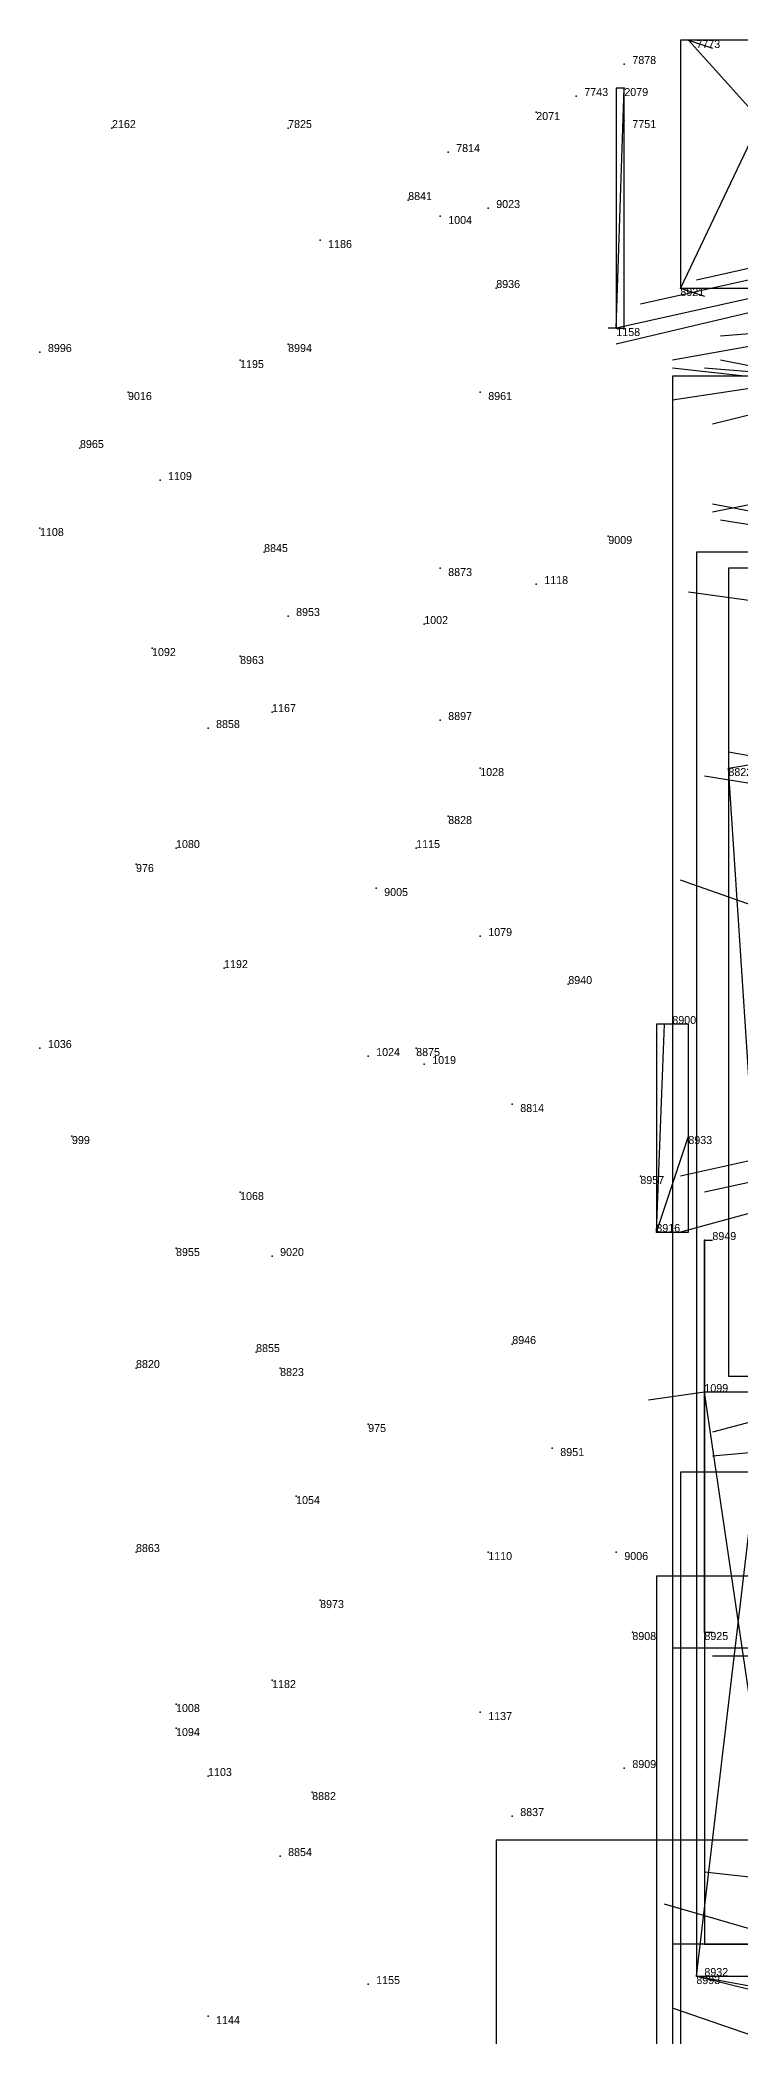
# Model space of a CAD drawing. Extents: x -0.07 to 1.1, y -0.07 to 1.1.
# Drawn here: x 0.841 to 0.9285, y 0.2745 to 0.524 of the extents above; entities that cross this region are included whole.
import ezdxf

# ---------------------------------------------------------------- set-up
doc = ezdxf.new("R2010")
doc.units = 0
for name, color, linetype in [('Clients', 3, 'CONTINUOUS'), ('Facilities', 3, 'CONTINUOUS'), ('Facilities_lines', 3, 'CONTINUOUS'), ('Min_max_boxes', 1, 'CONTINUOUS'), ('Normals', 1, 'CONTINUOUS'), ('Source_points', 5, 'CONTINUOUS'), ('Text', 3, 'CONTINUOUS')]:
    doc.layers.add(name, color=color, linetype=linetype)

msp = doc.modelspace()

# ---------------------------------------------------------------- linework, layer by layer
at = {"layer": 'Clients', "color": 5}
for p in [(0.922, 0.524, 1), (0.914, 0.518), (0.921, 0.493, 1), (0.927, 0.433, 1), (0.919, 0.401, 1), (0.922, 0.387, 1), (0.924, 0.374, 1), (0.924, 0.355), (0.923, 0.282, 1)]:
    msp.add_point(p, dxfattribs=at)
at = {"layer": 'Facilities', "color": 3}
for p in [(0.914, 0.521, 1), (0.908, 0.517, 1), (0.903, 0.515), (0.914, 0.514, 1), (0.85, 0.513), (0.872, 0.513, 1), (0.892, 0.51, 1), (0.887, 0.504, 1), (0.891, 0.502), (0.897, 0.503, 1), (0.876, 0.499), (0.898, 0.493, 1), (0.913, 0.488), (0.841, 0.485, 1), (0.872, 0.486, 1), (0.866, 0.484), (0.852, 0.48, 1), (0.896, 0.48, 1), (0.846, 0.473, 1), (0.856, 0.469), (0.841, 0.463), (0.912, 0.462, 1), (0.869, 0.46, 1), (0.891, 0.458, 1), (0.903, 0.456), (0.872, 0.452, 1), (0.889, 0.451), (0.855, 0.448), (0.866, 0.447, 1), (0.87, 0.44), (0.862, 0.438, 1), (0.891, 0.439, 1), (0.896, 0.433), (0.892, 0.427, 1), (0.858, 0.423), (0.888, 0.423), (0.853, 0.421), (0.883, 0.418, 1), (0.896, 0.412), (0.864, 0.408), (0.907, 0.406, 1), (0.841, 0.398), (0.882, 0.397), (0.888, 0.398, 1), (0.889, 0.396), (0.9, 0.391, 1), (0.845, 0.387), (0.916, 0.382, 1), (0.866, 0.38), (0.918, 0.375, 1), (0.858, 0.373, 1), (0.87, 0.372, 1), (0.868, 0.36, 1), (0.9, 0.361, 1), (0.853, 0.358, 1), (0.871, 0.358, 1), (0.882, 0.351), (0.905, 0.348, 1), (0.873, 0.342), (0.853, 0.335, 1), (0.897, 0.335), (0.913, 0.335, 1), (0.876, 0.329, 1), (0.915, 0.325, 1), (0.924, 0.325, 1), (0.87, 0.319), (0.858, 0.316), (0.896, 0.315), (0.858, 0.313), (0.862, 0.307), (0.914, 0.308, 1), (0.875, 0.305, 1), (0.9, 0.302, 1), (0.871, 0.297, 1), (0.923, 0.282, 1), (0.882, 0.281), (0.862, 0.277)]:
    msp.add_point(p, dxfattribs=at)
at = {"layer": 'Facilities_lines', "color": 3}
for p, q in [((0.931, 0.514, 1), (0.922, 0.524, 1)), ((0.913, 0.488), (0.914, 0.518)), ((0.931, 0.514, 1), (0.921, 0.493, 1)), ((0.923, 0.282, 1), (0.944, 0.46, 1)), ((0.932, 0.357, 1), (0.927, 0.433, 1)), ((0.918, 0.375, 1), (0.919, 0.401, 1)), ((0.918, 0.375, 1), (0.922, 0.387, 1)), ((0.924, 0.325, 1), (0.924, 0.374, 1)), ((0.933, 0.294), (0.924, 0.355)), ((0.923, 0.282, 1), (0.923, 0.282, 1))]:
    msp.add_line(p, q, dxfattribs=at)
at = {"layer": 'Min_max_boxes', "color": 1}
for p, q in [((1, 0.524, 0.905), (0.921, 0.524, 0.905)), ((0.921, 0.524, 0.905), (0.921, 0.493, 0.905)), ((1, 0.524, 1), (0.921, 0.524, 1)), ((0.921, 0.524, 1), (0.921, 0.493, 1)), ((0.921, 0.524, 0.905), (0.921, 0.524, 1)), ((0.914, 0.518), (0.913, 0.518)), ((0.913, 0.518), (0.913, 0.488)), ((0.914, 0.518), (0.913, 0.518)), ((0.913, 0.518), (0.913, 0.488)), ((0.913, 0.518), (0.913, 0.518)), ((0.914, 0.488), (0.914, 0.518)), ((0.914, 0.488), (0.914, 0.518)), ((0.914, 0.518), (0.914, 0.518)), ((0.921, 0.493, 0.905), (1, 0.493, 0.905)), ((0.921, 0.493, 1), (1, 0.493, 1)), ((0.921, 0.493, 0.905), (0.921, 0.493, 1)), ((0.913, 0.488), (0.914, 0.488)), ((0.913, 0.488), (0.914, 0.488)), ((0.913, 0.488), (0.913, 0.488)), ((0.914, 0.488), (0.914, 0.488)), ((1, 0.482), (0.92, 0.482)), ((0.92, 0.482), (0.92, 0.166)), ((1, 0.482, 0.075), (0.92, 0.482, 0.075)), ((0.92, 0.482, 0.075), (0.92, 0.166, 0.075)), ((0.92, 0.482), (0.92, 0.482, 0.075)), ((0.944, 0.46, 1), (0.923, 0.46, 1)), ((0.923, 0.46, 1), (0.923, 0.282, 1)), ((0.944, 0.46, 1), (0.923, 0.46, 1)), ((0.923, 0.46, 1), (0.923, 0.282, 1)), ((0.923, 0.46, 1), (0.923, 0.46, 1)), ((0.936, 0.458, 1), (0.927, 0.458, 1)), ((0.927, 0.458, 1), (0.927, 0.357, 1)), ((0.936, 0.458, 1), (0.927, 0.458, 1)), ((0.927, 0.458, 1), (0.927, 0.357, 1)), ((0.927, 0.458, 1), (0.927, 0.458, 1)), ((0.922, 0.401, 1), (0.918, 0.401, 1)), ((0.918, 0.401, 1), (0.918, 0.375, 1)), ((0.922, 0.401, 1), (0.918, 0.401, 1)), ((0.918, 0.401, 1), (0.918, 0.375, 1)), ((0.918, 0.401, 1), (0.918, 0.401, 1)), ((0.922, 0.375, 1), (0.922, 0.401, 1)), ((0.922, 0.375, 1), (0.922, 0.401, 1)), ((0.922, 0.401, 1), (0.922, 0.401, 1)), ((0.918, 0.375, 1), (0.922, 0.375, 1)), ((0.918, 0.375, 1), (0.922, 0.375, 1)), ((0.918, 0.375, 1), (0.918, 0.375, 1)), ((0.922, 0.375, 1), (0.922, 0.375, 1)), ((0.924, 0.325, 1), (0.924, 0.374, 1)), ((0.924, 0.374, 1), (0.924, 0.374, 1)), ((0.924, 0.374, 1), (0.924, 0.325, 1)), ((0.924, 0.325, 1), (0.924, 0.374, 1)), ((0.924, 0.374, 1), (0.924, 0.374, 1)), ((0.924, 0.374, 1), (0.924, 0.325, 1)), ((0.924, 0.374, 1), (0.924, 0.374, 1)), ((0.924, 0.374, 1), (0.924, 0.374, 1)), ((0.927, 0.357, 1), (0.936, 0.357, 1)), ((0.927, 0.357, 1), (0.936, 0.357, 1)), ((0.927, 0.357, 1), (0.927, 0.357, 1)), ((0.933, 0.355), (0.924, 0.355)), ((0.924, 0.355), (0.924, 0.286)), ((0.933, 0.355), (0.924, 0.355)), ((0.924, 0.355), (0.924, 0.286)), ((0.924, 0.355), (0.924, 0.355)), ((1, 0.345, 0.936), (0.921, 0.345, 0.936)), ((0.921, 0.345, 0.936), (0.921, 0.192, 0.936)), ((1, 0.345, 1), (0.921, 0.345, 1)), ((0.921, 0.345, 1), (0.921, 0.192, 1)), ((0.921, 0.345, 0.936), (0.921, 0.345, 1)), ((0.962, 0.332, 1), (0.918, 0.332, 1)), ((0.918, 0.332, 1), (0.918, 0.143, 1)), ((0.962, 0.332, 1), (0.918, 0.332, 1)), ((0.918, 0.332, 1), (0.918, 0.143, 1)), ((0.918, 0.332, 1), (0.918, 0.332, 1)), ((0.924, 0.325, 1), (0.924, 0.325, 1)), ((0.924, 0.325, 1), (0.924, 0.325, 1)), ((0.924, 0.325, 1), (0.924, 0.325, 1)), ((0.924, 0.325, 1), (0.924, 0.325, 1)), ((1, 0.323), (0.92, 0.323)), ((0.92, 0.323), (0.92, 0.2)), ((1, 0.323, 0.046), (0.92, 0.323, 0.046)), ((0.92, 0.323, 0.046), (0.92, 0.2, 0.046)), ((0.92, 0.323), (0.92, 0.323, 0.046)), ((1, 0.299, 0.909), (0.898, 0.299, 0.909)), ((0.898, 0.299, 0.909), (0.898, 0.02, 0.909)), ((1, 0.299, 1), (0.898, 0.299, 1)), ((0.898, 0.299, 1), (0.898, 0.02, 1)), ((0.898, 0.299, 0.909), (0.898, 0.299, 1)), ((0.924, 0.286), (0.933, 0.286)), ((0.924, 0.286), (0.933, 0.286)), ((0.924, 0.286), (0.924, 0.286)), ((0.923, 0.282, 1), (0.944, 0.282, 1)), ((0.923, 0.282, 1), (0.944, 0.282, 1)), ((0.923, 0.282, 1), (0.923, 0.282, 1))]:
    msp.add_line(p, q, dxfattribs=at)
at = {"layer": 'Normals', "color": 1}
for p, q in [((0.922, 0.524, 1), (0.925, 0.523, 1.1)), ((0.914, 0.521, 1), (0.914, 0.521, 1.1)), ((0.908, 0.517, 1), (0.908, 0.517, 1.1)), ((0.914, 0.518), (0.913, 0.518, 0.1)), ((0.903, 0.515), (0.903, 0.515, 0.1)), ((0.914, 0.514, 1), (0.914, 0.514, 1.1)), ((0.85, 0.513), (0.85, 0.513, 0.1)), ((0.872, 0.513, 1), (0.872, 0.513, 1.1)), ((0.892, 0.51, 1), (0.892, 0.51, 1.1)), ((0.979, 0.505), (0.916, 0.491, 0.077)), ((0.887, 0.504, 1), (0.887, 0.504, 1.1)), ((0.891, 0.502), (0.891, 0.502, 0.1)), ((0.897, 0.503, 1), (0.897, 0.503, 1.1)), ((0.976, 0.502), (0.913, 0.488, 0.076)), ((0.959, 0.502), (0.923, 0.494, 0.093)), ((0.876, 0.499), (0.876, 0.499, 0.1)), ((0.964, 0.498), (0.913, 0.486, 0.085)), ((0.898, 0.493, 1), (0.898, 0.493, 1.1)), ((0.971, 0.493), (0.92, 0.484, 0.086)), ((0.921, 0.493, 1), (0.924, 0.492, 1.1)), ((0.913, 0.488), (0.912, 0.488, 0.1)), ((0.973, 0.487), (0.92, 0.479, 0.085)), ((0.978, 0.489), (0.925, 0.476, 0.084)), ((0.951, 0.489), (0.926, 0.487, 0.097)), ((0.841, 0.485, 1), (0.841, 0.485, 1.1)), ((0.872, 0.486, 1), (0.872, 0.486, 1.1)), ((0.866, 0.484), (0.866, 0.484, 0.1)), ((0.929, 0.482), (0.92, 0.483, 0.1)), ((0.936, 0.482), (0.924, 0.483, 0.099)), ((0.941, 0.481), (0.926, 0.484, 0.099)), ((0.852, 0.48, 1), (0.852, 0.48, 1.1)), ((0.896, 0.48, 1), (0.896, 0.48, 1.1)), ((0.981, 0.476), (0.925, 0.465, 0.082)), ((0.846, 0.473, 1), (0.846, 0.473, 1.1)), ((0.856, 0.469), (0.856, 0.469, 0.1)), ((0.972, 0.457), (0.925, 0.466, 0.088)), ((0.841, 0.463), (0.841, 0.463, 0.1)), ((0.912, 0.462, 1), (0.912, 0.462, 1.1)), ((0.951, 0.46), (0.926, 0.464, 0.097)), ((0.869, 0.46, 1), (0.869, 0.46, 1.1)), ((0.891, 0.458, 1), (0.891, 0.458, 1.1)), ((0.903, 0.456), (0.903, 0.456, 0.1)), ((0.987, 0.446), (0.922, 0.455, 0.076)), ((0.872, 0.452, 1), (0.872, 0.452, 1.1)), ((0.889, 0.451), (0.889, 0.451, 0.1)), ((0.855, 0.448), (0.855, 0.448, 0.1)), ((0.866, 0.447, 1), (0.866, 0.447, 1.1)), ((0.87, 0.44), (0.87, 0.44, 0.1)), ((0.862, 0.438, 1), (0.862, 0.438, 1.1)), ((0.891, 0.439, 1), (0.891, 0.439, 1.1)), ((0.938, 0.433), (0.927, 0.435, 0.099)), ((0.896, 0.433), (0.896, 0.433, 0.1)), ((0.973, 0.424), (0.924, 0.432, 0.087)), ((0.927, 0.433, 1), (0.933, 0.434, 1.1)), ((0.892, 0.427, 1), (0.892, 0.427, 1.1)), ((0.858, 0.423), (0.858, 0.423, 0.1)), ((0.888, 0.423), (0.888, 0.423, 0.1)), ((0.853, 0.421), (0.853, 0.421, 0.1)), ((0.883, 0.418, 1), (0.883, 0.418, 1.1)), ((0.938, 0.413), (0.921, 0.419, 0.098)), ((0.896, 0.412), (0.896, 0.412, 0.1)), ((0.864, 0.408), (0.864, 0.408, 0.1)), ((0.907, 0.406, 1), (0.907, 0.406, 1.1)), ((0.919, 0.401, 1), (0.919, 0.401, 1.1)), ((0.841, 0.398), (0.841, 0.398, 0.1)), ((0.882, 0.397), (0.882, 0.397, 0.1)), ((0.888, 0.398, 1), (0.888, 0.398, 1.1)), ((0.889, 0.396), (0.889, 0.396, 0.1)), ((0.9, 0.391, 1), (0.9, 0.391, 1.1)), ((0.845, 0.387), (0.845, 0.387, 0.1)), ((0.922, 0.387, 1), (0.922, 0.387, 1.1)), ((0.916, 0.382, 1), (0.916, 0.382, 1.1)), ((0.93, 0.384), (0.921, 0.382, 0.1)), ((0.938, 0.383), (0.924, 0.38, 0.099)), ((0.866, 0.38), (0.866, 0.38, 0.1)), ((0.932, 0.378), (0.921, 0.375, 0.099)), ((0.918, 0.375, 1), (0.918, 0.375, 1.1)), ((0.858, 0.373, 1), (0.858, 0.373, 1.1)), ((0.87, 0.372, 1), (0.87, 0.372, 1.1)), ((0.924, 0.374, 1), (0.925, 0.374, 1.1)), ((0.868, 0.36, 1), (0.868, 0.36, 1.1)), ((0.9, 0.361, 1), (0.9, 0.361, 1.1)), ((0.853, 0.358, 1), (0.853, 0.358, 1.1)), ((0.871, 0.358, 1), (0.871, 0.358, 1.1)), ((0.924, 0.355), (0.917, 0.354, 0.1)), ((0.944, 0.355), (0.925, 0.35, 0.098)), ((0.992, 0.353), (0.925, 0.347, 0.074)), ((0.882, 0.351), (0.882, 0.351, 0.1)), ((0.905, 0.348, 1), (0.905, 0.348, 1.1)), ((0.873, 0.342), (0.873, 0.342, 0.1)), ((0.853, 0.335, 1), (0.853, 0.335, 1.1)), ((0.897, 0.335), (0.897, 0.335, 0.1)), ((0.913, 0.335, 1), (0.913, 0.335, 1.1)), ((0.876, 0.329, 1), (0.876, 0.329, 1.1)), ((0.915, 0.325, 1), (0.915, 0.325, 1.1)), ((0.924, 0.325, 1), (0.925, 0.325, 1.1)), ((0.968, 0.322), (0.925, 0.322, 0.091)), ((0.87, 0.319), (0.87, 0.319, 0.1)), ((0.858, 0.316), (0.858, 0.316, 0.1)), ((0.896, 0.315), (0.896, 0.315, 0.1)), ((0.858, 0.313), (0.858, 0.313, 0.1)), ((0.862, 0.307), (0.862, 0.307, 0.1)), ((0.914, 0.308, 1), (0.914, 0.308, 1.1)), ((0.875, 0.305, 1), (0.875, 0.305, 1.1)), ((0.9, 0.302, 1), (0.9, 0.302, 1.1)), ((0.871, 0.297, 1), (0.871, 0.297, 1.1)), ((0.933, 0.294), (0.924, 0.295, 0.1)), ((0.967, 0.277), (0.919, 0.291, 0.087)), ((0.93, 0.286), (0.92, 0.286, 0.1)), ((0.923, 0.282, 1), (0.934, 0.28, 1.099)), ((0.923, 0.282, 1), (0.935, 0.279, 1.099)), ((0.882, 0.281), (0.882, 0.281, 0.1)), ((0.862, 0.277), (0.862, 0.277, 0.1)), ((0.972, 0.26), (0.92, 0.278, 0.084))]:
    msp.add_line(p, q, dxfattribs=at)
at = {"layer": 'Source_points', "color": 5}
for p in [(0.922, 0.524, 1), (0.914, 0.521, 1), (0.908, 0.517, 1), (0.914, 0.518), (0.903, 0.515), (0.914, 0.514, 1), (0.85, 0.513), (0.872, 0.513, 1), (0.892, 0.51, 1), (0.887, 0.504, 1), (0.891, 0.502), (0.897, 0.503, 1), (0.876, 0.499), (0.898, 0.493, 1), (0.921, 0.493, 1), (0.913, 0.488), (0.841, 0.485, 1), (0.872, 0.486, 1), (0.866, 0.484), (0.852, 0.48, 1), (0.896, 0.48, 1), (0.846, 0.473, 1), (0.856, 0.469), (0.841, 0.463), (0.912, 0.462, 1), (0.869, 0.46, 1), (0.891, 0.458, 1), (0.903, 0.456), (0.872, 0.452, 1), (0.889, 0.451), (0.855, 0.448), (0.866, 0.447, 1), (0.87, 0.44), (0.862, 0.438, 1), (0.891, 0.439, 1), (0.896, 0.433), (0.927, 0.433, 1), (0.892, 0.427, 1), (0.858, 0.423), (0.888, 0.423), (0.853, 0.421), (0.883, 0.418, 1), (0.896, 0.412), (0.864, 0.408), (0.907, 0.406, 1), (0.919, 0.401, 1), (0.841, 0.398), (0.882, 0.397), (0.888, 0.398, 1), (0.889, 0.396), (0.9, 0.391, 1), (0.845, 0.387), (0.922, 0.387, 1), (0.916, 0.382, 1), (0.866, 0.38), (0.918, 0.375, 1), (0.858, 0.373, 1), (0.87, 0.372, 1), (0.924, 0.374, 1), (0.868, 0.36, 1), (0.9, 0.361, 1), (0.853, 0.358, 1), (0.871, 0.358, 1), (0.924, 0.355), (0.882, 0.351), (0.905, 0.348, 1), (0.873, 0.342), (0.853, 0.335, 1), (0.897, 0.335), (0.913, 0.335, 1), (0.876, 0.329, 1), (0.915, 0.325, 1), (0.924, 0.325, 1), (0.87, 0.319), (0.858, 0.316), (0.896, 0.315), (0.858, 0.313), (0.862, 0.307), (0.914, 0.308, 1), (0.875, 0.305, 1), (0.9, 0.302, 1), (0.871, 0.297, 1), (0.923, 0.282, 1), (0.923, 0.282, 1), (0.882, 0.281), (0.862, 0.277)]:
    msp.add_point(p, dxfattribs=at)

# ---------------------------------------------------------------- texts
at = {"layer": 'Text', "color": 3}
for s, p in [('7773', (0.923, 0.523, 1)), ('7878', (0.915, 0.521, 1)), ('7743', (0.909, 0.517, 1)), ('2079', (0.914, 0.517)), ('2162', (0.85, 0.513)), ('7825', (0.872, 0.513, 1)), ('2071', (0.903, 0.514)), ('7751', (0.915, 0.513, 1)), ('7814', (0.893, 0.51, 1)), ('8841', (0.887, 0.504, 1)), ('1004', (0.892, 0.501)), ('9023', (0.898, 0.503, 1)), ('1186', (0.877, 0.498)), ('8936', (0.898, 0.493, 1)), ('8921', (0.921, 0.492, 1)), ('1158', (0.913, 0.487)), ('8996', (0.842, 0.485, 1)), ('8994', (0.872, 0.485, 1)), ('1195', (0.866, 0.483)), ('9016', (0.852, 0.479, 1)), ('8961', (0.897, 0.479, 1)), ('8965', (0.846, 0.473, 1)), ('1109', (0.857, 0.469)), ('1108', (0.841, 0.462)), ('9009', (0.912, 0.461, 1)), ('8845', (0.869, 0.46, 1)), ('8873', (0.892, 0.457, 1)), ('1118', (0.904, 0.456)), ('8953', (0.873, 0.452, 1)), ('1002', (0.889, 0.451)), ('1092', (0.855, 0.447)), ('8963', (0.866, 0.446, 1)), ('1167', (0.87, 0.44)), ('8897', (0.892, 0.439, 1)), ('8858', (0.863, 0.438, 1)), ('1028', (0.896, 0.432)), ('8822', (0.927, 0.432, 1)), ('8828', (0.892, 0.426, 1)), ('1080', (0.858, 0.423)), ('1115', (0.888, 0.423)), ('976', (0.853, 0.42)), ('9005', (0.884, 0.417, 1)), ('1079', (0.897, 0.412)), ('1192', (0.864, 0.408)), ('8940', (0.907, 0.406, 1)), ('8900', (0.92, 0.401, 1)), ('1036', (0.842, 0.398)), ('1024', (0.883, 0.397)), ('8875', (0.888, 0.397, 1)), ('1019', (0.89, 0.396)), ('8814', (0.901, 0.39, 1)), ('999', (0.845, 0.386)), ('8933', (0.922, 0.386, 1)), ('8957', (0.916, 0.381, 1)), ('1068', (0.866, 0.379)), ('8916', (0.918, 0.375, 1)), ('8949', (0.925, 0.374, 1)), ('8955', (0.858, 0.372, 1)), ('9020', (0.871, 0.372, 1)), ('8946', (0.9, 0.361, 1)), ('8855', (0.868, 0.36, 1)), ('8820', (0.853, 0.358, 1)), ('8823', (0.871, 0.357, 1)), ('1099', (0.924, 0.355)), ('975', (0.882, 0.35)), ('8951', (0.906, 0.347, 1)), ('1054', (0.873, 0.341)), ('8863', (0.853, 0.335, 1)), ('1110', (0.897, 0.334)), ('9006', (0.914, 0.334, 1)), ('8973', (0.876, 0.328, 1)), ('8908', (0.915, 0.324, 1)), ('8925', (0.924, 0.324, 1)), ('1182', (0.87, 0.318)), ('1008', (0.858, 0.315)), ('1137', (0.897, 0.314)), ('1094', (0.858, 0.312)), ('1103', (0.862, 0.307)), ('8909', (0.915, 0.308, 1)), ('8882', (0.875, 0.304, 1)), ('8837', (0.901, 0.302, 1)), ('8854', (0.872, 0.297, 1)), ('1155', (0.883, 0.281)), ('8993', (0.923, 0.281, 1)), ('8932', (0.924, 0.282, 1)), ('1144', (0.863, 0.276))]:
    msp.add_text(s, height=0.001, dxfattribs=at).set_placement(p)

doc.saveas('drawing.dxf')
